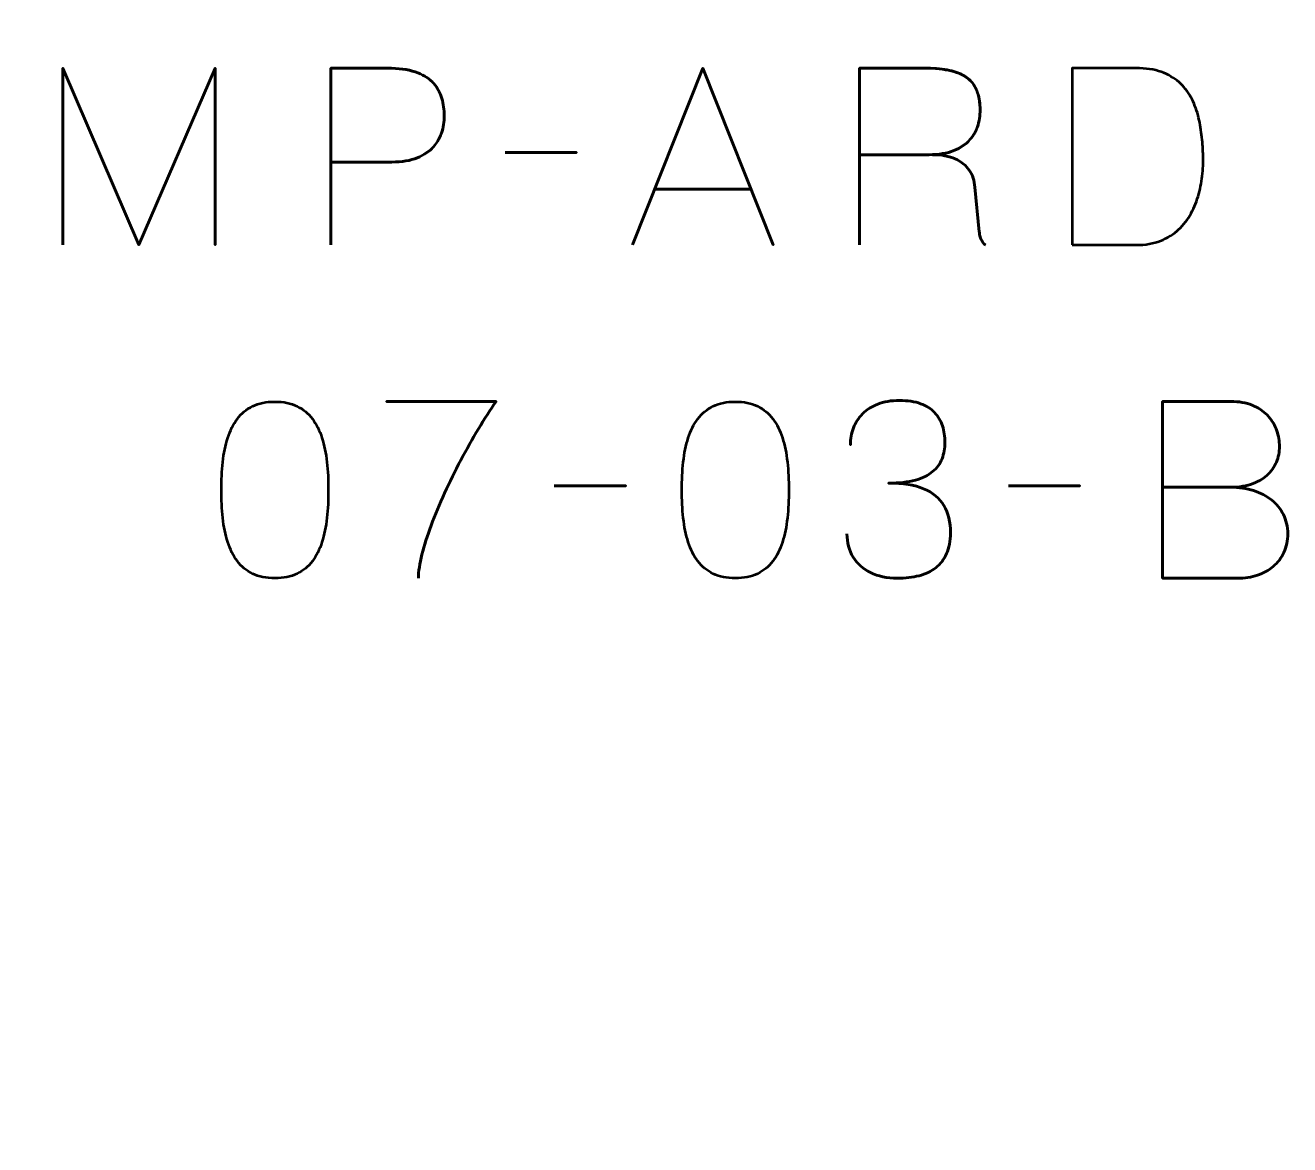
# Model space of a CAD drawing. Header units: centimetres. Extents: x -21 to 0, y -29.7 to 0.
# Drawn here: x -6.737 to -4.555, y -27.768 to -25.835 of the extents above; entities that cross this region are included whole.
import ezdxf

# ---------------------------------------------------------------- set-up
doc = ezdxf.new("R2010")
doc.units = ezdxf.units.CM
doc.header["$MEASUREMENT"] = 0
doc.layers.add('Layer 1', color=7, linetype='Continuous')

msp = doc.modelspace()

# ---------------------------------------------------------------- linework, layer by layer
at = {"layer": 'Layer 1', "color": 22, "lineweight": 53}
msp.add_open_spline([(-21.00003, -29.19995), (-21.00003, -29.19995), (-21.00003, -0.49992), (-21.00003, -0.49992), (-21.00003, -0.49992), (-21.00003, -0.22295), (-20.77694, 0.00004), (-20.49994, 0.00004), (-20.49994, 0.00004), (-20.49994, 0.00004), (-0.50008, 0.00004), (-0.50008, 0.00004), (-0.50008, 0.00004), (-0.22294, 0.00004), (0.00002, -0.22295), (0.00002, -0.49992), (0.00002, -0.49992), (0.00002, -0.49992), (0.00002, -29.19995), (0.00002, -29.19995), (0.00002, -29.19995), (0.00002, -29.47695), (-0.22294, -29.70004), (-0.50008, -29.70004), (-0.50008, -29.70004), (-0.50008, -29.70004), (-20.49994, -29.70004), (-20.49994, -29.70004), (-20.49994, -29.70004), (-20.77694, -29.70004), (-21.00003, -29.47695), (-21.00003, -29.19995)], degree=3, knots=[0, 0, 0, 0, 0.125, 0.125, 0.125, 0.125, 0.25, 0.25, 0.25, 0.25, 0.375, 0.375, 0.375, 0.375, 0.5, 0.5, 0.5, 0.5, 0.625, 0.625, 0.625, 0.625, 0.75, 0.75, 0.75, 0.75, 0.875, 0.875, 0.875, 0.875, 1, 1, 1, 1], dxfattribs=at)
at = {"layer": 'Layer 1', "color": 114, "lineweight": 53}
msp.add_open_spline([(-8.15002, -27.99995), (-8.15002, -27.99995), (-8.15002, -26.55), (-8.15002, -26.55), (-8.15002, -26.55), (-8.15002, -26.55), (-7.9125, -26.55), (-7.9125, -26.55), (-7.9125, -26.55), (-7.58118, -26.55), (-7.3125, -26.28131), (-7.3125, -25.95), (-7.3125, -25.95), (-7.3125, -25.61869), (-7.58118, -25.35), (-7.9125, -25.35), (-7.9125, -25.35), (-7.9125, -25.35), (-8.15002, -25.35), (-8.15002, -25.35), (-8.15002, -25.35), (-8.15002, -25.35), (-8.15002, -19.05), (-8.15002, -19.05), (-8.15002, -19.05), (-8.15002, -19.05), (-7.9125, -19.05), (-7.9125, -19.05), (-7.9125, -19.05), (-7.58118, -19.05), (-7.3125, -18.78132), (-7.3125, -18.45), (-7.3125, -18.45), (-7.3125, -18.11868), (-7.58118, -17.85), (-7.9125, -17.85), (-7.9125, -17.85), (-7.9125, -17.85), (-8.15002, -17.85), (-8.15002, -17.85), (-8.15002, -17.85), (-8.15002, -17.85), (-8.15002, -15.70005), (-8.15002, -15.70005), (-8.15002, -15.70005), (-8.15002, -15.42305), (-7.92693, -15.19995), (-7.64993, -15.19995), (-7.64993, -15.19995), (-7.64993, -15.19995), (-3.35007, -15.19995), (-3.35007, -15.19995), (-3.35007, -15.19995), (-3.07293, -15.19995), (-2.84997, -15.42305), (-2.84997, -15.70005), (-2.84997, -15.70005), (-2.84997, -15.70005), (-2.84997, -15.84998), (-2.84997, -15.84998), (-2.84997, -15.84998), (-2.84997, -15.84998), (-2.84997, -17.1615), (-2.84997, -17.1615), (-2.84997, -17.1615), (-2.84997, -17.1615), (-3.083, -17.1615), (-3.083, -17.1615), (-3.083, -17.1615), (-3.41432, -17.1615), (-3.683, -17.43018), (-3.683, -17.7615), (-3.683, -17.7615), (-3.683, -18.09282), (-3.41432, -18.3615), (-3.083, -18.3615), (-3.083, -18.3615), (-3.083, -18.3615), (-2.84997, -18.3615), (-2.84997, -18.3615), (-2.84997, -18.3615), (-2.84997, -18.3615), (-2.84997, -20.25), (-2.84997, -20.25), (-2.84997, -20.25), (-2.84997, -20.25), (-3.5875, -20.25), (-3.5875, -20.25), (-3.5875, -20.25), (-3.91882, -20.25), (-4.1875, -20.51868), (-4.1875, -20.85), (-4.1875, -20.85), (-4.1875, -21.18132), (-3.91882, -21.45), (-3.5875, -21.45), (-3.5875, -21.45), (-3.5875, -21.45), (-2.84997, -21.45), (-2.84997, -21.45), (-2.84997, -21.45), (-2.84997, -21.45), (-2.84997, -25.4615), (-2.84997, -25.4615), (-2.84997, -25.4615), (-2.84997, -25.4615), (-3.033, -25.4615), (-3.033, -25.4615), (-3.033, -25.4615), (-3.36432, -25.4615), (-3.633, -25.73019), (-3.633, -26.0615), (-3.633, -26.0615), (-3.633, -26.39281), (-3.36432, -26.6615), (-3.033, -26.6615), (-3.033, -26.6615), (-3.033, -26.6615), (-2.84997, -26.6615), (-2.84997, -26.6615), (-2.84997, -26.6615), (-2.84997, -26.6615), (-2.84997, -27.99995), (-2.84997, -27.99995), (-2.84997, -27.99995), (-2.84997, -28.27695), (-3.07293, -28.50005), (-3.35007, -28.50005), (-3.35007, -28.50005), (-3.35007, -28.50005), (-7.64993, -28.50005), (-7.64993, -28.50005), (-7.64993, -28.50005), (-7.92693, -28.50005), (-8.15002, -28.27695), (-8.15002, -27.99995)], degree=3, knots=[0, 0, 0, 0, 0.0294118, 0.0294118, 0.0294118, 0.0294118, 0.0588235, 0.0588235, 0.0588235, 0.0588235, 0.0882353, 0.0882353, 0.0882353, 0.0882353, 0.1176471, 0.1176471, 0.1176471, 0.1176471, 0.1470588, 0.1470588, 0.1470588, 0.1470588, 0.1764706, 0.1764706, 0.1764706, 0.1764706, 0.2058824, 0.2058824, 0.2058824, 0.2058824, 0.2352941, 0.2352941, 0.2352941, 0.2352941, 0.2647059, 0.2647059, 0.2647059, 0.2647059, 0.2941176, 0.2941176, 0.2941176, 0.2941176, 0.3235294, 0.3235294, 0.3235294, 0.3235294, 0.3529412, 0.3529412, 0.3529412, 0.3529412, 0.3823529, 0.3823529, 0.3823529, 0.3823529, 0.4117647, 0.4117647, 0.4117647, 0.4117647, 0.4411765, 0.4411765, 0.4411765, 0.4411765, 0.4705882, 0.4705882, 0.4705882, 0.4705882, 0.5, 0.5, 0.5, 0.5, 0.5294118, 0.5294118, 0.5294118, 0.5294118, 0.5588235, 0.5588235, 0.5588235, 0.5588235, 0.5882353, 0.5882353, 0.5882353, 0.5882353, 0.6176471, 0.6176471, 0.6176471, 0.6176471, 0.6470588, 0.6470588, 0.6470588, 0.6470588, 0.6764706, 0.6764706, 0.6764706, 0.6764706, 0.7058824, 0.7058824, 0.7058824, 0.7058824, 0.7352941, 0.7352941, 0.7352941, 0.7352941, 0.7647059, 0.7647059, 0.7647059, 0.7647059, 0.7941176, 0.7941176, 0.7941176, 0.7941176, 0.8235294, 0.8235294, 0.8235294, 0.8235294, 0.8529412, 0.8529412, 0.8529412, 0.8529412, 0.8823529, 0.8823529, 0.8823529, 0.8823529, 0.9117647, 0.9117647, 0.9117647, 0.9117647, 0.9411765, 0.9411765, 0.9411765, 0.9411765, 0.9705882, 0.9705882, 0.9705882, 0.9705882, 1, 1, 1, 1], dxfattribs=at)
at = {"layer": 'Layer 1', "color": 30, "lineweight": 53}
for points, knots in [([(-6.67221, -26.21453), (-6.67221, -26.21453), (-6.67221, -25.90931), (-6.67221, -25.90931), (-6.67221, -25.90931), (-6.67221, -25.90931), (-6.54098, -26.21453), (-6.54098, -26.21453), (-6.54098, -26.21453), (-6.54098, -26.21453), (-6.40932, -25.90931), (-6.40932, -25.90931), (-6.40932, -25.90931), (-6.40932, -25.90931), (-6.40932, -26.21453), (-6.40932, -26.21453), (-6.40932, -26.21453), (-6.40932, -26.21453), (-6.40932, -25.90931), (-6.40932, -25.90931), (-6.40932, -25.90931), (-6.40932, -25.90931), (-6.54098, -26.21453), (-6.54098, -26.21453), (-6.54098, -26.21453), (-6.54098, -26.21453), (-6.67221, -25.90931), (-6.67221, -25.90931), (-6.67221, -25.90931), (-6.67221, -25.90931), (-6.67221, -26.21453), (-6.67221, -26.21453)], [0, 0, 0, 0, 0.125, 0.125, 0.125, 0.125, 0.25, 0.25, 0.25, 0.25, 0.375, 0.375, 0.375, 0.375, 0.5, 0.5, 0.5, 0.5, 0.625, 0.625, 0.625, 0.625, 0.75, 0.75, 0.75, 0.75, 0.875, 0.875, 0.875, 0.875, 1, 1, 1, 1]), ([(-6.20951, -26.21453), (-6.20951, -26.21453), (-6.20951, -25.90931), (-6.20951, -25.90931), (-6.20951, -25.90931), (-6.20951, -25.90931), (-6.11214, -25.90931), (-6.11214, -25.90931), (-6.11214, -25.90931), (-6.09267, -25.90938), (-6.07666, -25.91157), (-6.06403, -25.9158), (-6.06403, -25.9158), (-6.05147, -25.91996), (-6.04159, -25.92575), (-6.03446, -25.93309), (-6.03446, -25.93309), (-6.02734, -25.94035), (-6.02226, -25.94868), (-6.01915, -25.95806), (-6.01915, -25.95806), (-6.01612, -25.96745), (-6.01436, -25.97725), (-6.01393, -25.98763), (-6.01393, -25.98763), (-6.01344, -25.998), (-6.01464, -26.00816), (-6.01746, -26.01803), (-6.01746, -26.01803), (-6.02035, -26.02791), (-6.02522, -26.03687), (-6.03221, -26.04492), (-6.03221, -26.04492), (-6.03912, -26.05296), (-6.0485, -26.05938), (-6.06029, -26.06411), (-6.06029, -26.06411), (-6.07207, -26.0689), (-6.08667, -26.0713), (-6.1041, -26.07144), (-6.1041, -26.07144), (-6.1041, -26.07144), (-6.20951, -26.07144), (-6.20951, -26.07144), (-6.20951, -26.07144), (-6.20951, -26.07144), (-6.1041, -26.07144), (-6.1041, -26.07144), (-6.1041, -26.07144), (-6.08703, -26.0713), (-6.07256, -26.0689), (-6.06085, -26.06411), (-6.06085, -26.06411), (-6.04907, -26.05938), (-6.03968, -26.05296), (-6.03263, -26.04492), (-6.03263, -26.04492), (-6.02564, -26.03687), (-6.02063, -26.02791), (-6.01767, -26.01803), (-6.01767, -26.01803), (-6.01471, -26.00816), (-6.01344, -25.998), (-6.01393, -25.98763), (-6.01393, -25.98763), (-6.01436, -25.97725), (-6.01612, -25.96745), (-6.01929, -25.95806), (-6.01929, -25.95806), (-6.0224, -25.94868), (-6.02762, -25.94035), (-6.03475, -25.93309), (-6.03475, -25.93309), (-6.04194, -25.92575), (-6.05182, -25.91996), (-6.06438, -25.9158), (-6.06438, -25.9158), (-6.07701, -25.91157), (-6.09288, -25.90938), (-6.11214, -25.90931), (-6.11214, -25.90931), (-6.11214, -25.90931), (-6.20951, -25.90931), (-6.20951, -25.90931), (-6.20951, -25.90931), (-6.20951, -25.90931), (-6.20951, -26.21453), (-6.20951, -26.21453)], [0, 0, 0, 0, 0.0454545, 0.0454545, 0.0454545, 0.0454545, 0.0909091, 0.0909091, 0.0909091, 0.0909091, 0.1363636, 0.1363636, 0.1363636, 0.1363636, 0.1818182, 0.1818182, 0.1818182, 0.1818182, 0.2272727, 0.2272727, 0.2272727, 0.2272727, 0.2727273, 0.2727273, 0.2727273, 0.2727273, 0.3181818, 0.3181818, 0.3181818, 0.3181818, 0.3636364, 0.3636364, 0.3636364, 0.3636364, 0.4090909, 0.4090909, 0.4090909, 0.4090909, 0.4545455, 0.4545455, 0.4545455, 0.4545455, 0.5, 0.5, 0.5, 0.5, 0.5454545, 0.5454545, 0.5454545, 0.5454545, 0.5909091, 0.5909091, 0.5909091, 0.5909091, 0.6363636, 0.6363636, 0.6363636, 0.6363636, 0.6818182, 0.6818182, 0.6818182, 0.6818182, 0.7272727, 0.7272727, 0.7272727, 0.7272727, 0.7727273, 0.7727273, 0.7727273, 0.7727273, 0.8181818, 0.8181818, 0.8181818, 0.8181818, 0.8636364, 0.8636364, 0.8636364, 0.8636364, 0.9090909, 0.9090909, 0.9090909, 0.9090909, 0.9545455, 0.9545455, 0.9545455, 0.9545455, 1, 1, 1, 1]), ([(-5.68882, -26.21453), (-5.68882, -26.21453), (-5.56775, -25.90931), (-5.56775, -25.90931), (-5.56775, -25.90931), (-5.56775, -25.90931), (-5.44625, -26.21453), (-5.44625, -26.21453), (-5.44625, -26.21453), (-5.44625, -26.21453), (-5.56775, -25.90931), (-5.56775, -25.90931), (-5.56775, -25.90931), (-5.56775, -25.90931), (-5.68882, -26.21453), (-5.68882, -26.21453)], [0, 0, 0, 0, 0.25, 0.25, 0.25, 0.25, 0.5, 0.5, 0.5, 0.5, 0.75, 0.75, 0.75, 0.75, 1, 1, 1, 1]), ([(-5.29724, -26.21453), (-5.29724, -26.21453), (-5.29724, -25.90931), (-5.29724, -25.90931), (-5.29724, -25.90931), (-5.29724, -25.90931), (-5.1859, -25.90931), (-5.1859, -25.90931), (-5.1859, -25.90931), (-5.17038, -25.90931), (-5.15712, -25.91037), (-5.14618, -25.91241), (-5.14618, -25.91241), (-5.13518, -25.91446), (-5.12607, -25.91742), (-5.11888, -25.9213), (-5.11888, -25.9213), (-5.11168, -25.92518), (-5.10604, -25.92991), (-5.10187, -25.93548), (-5.10187, -25.93548), (-5.09764, -25.94099), (-5.09468, -25.94727), (-5.09277, -25.95425), (-5.09277, -25.95425), (-5.09087, -25.96124), (-5.08974, -25.96879), (-5.08939, -25.97704), (-5.08939, -25.97704), (-5.08889, -25.98741), (-5.09002, -25.99743), (-5.0927, -26.0071), (-5.0927, -26.0071), (-5.09545, -26.01683), (-5.10018, -26.02551), (-5.10688, -26.03327), (-5.10688, -26.03327), (-5.11366, -26.04104), (-5.12276, -26.04717), (-5.13433, -26.05176), (-5.13433, -26.05176), (-5.1459, -26.05628), (-5.16022, -26.05867), (-5.17744, -26.05874), (-5.17744, -26.05874), (-5.17744, -26.05874), (-5.29724, -26.05874), (-5.29724, -26.05874), (-5.29724, -26.05874), (-5.29724, -26.05874), (-5.17744, -26.05874), (-5.17744, -26.05874), (-5.17744, -26.05874), (-5.16058, -26.05867), (-5.14639, -26.05628), (-5.13489, -26.05176), (-5.13489, -26.05176), (-5.12339, -26.04717), (-5.11422, -26.04104), (-5.10738, -26.03327), (-5.10738, -26.03327), (-5.10053, -26.02551), (-5.09574, -26.01683), (-5.09291, -26.0071), (-5.09291, -26.0071), (-5.09009, -25.99743), (-5.08889, -25.98741), (-5.08939, -25.97704), (-5.08939, -25.97704), (-5.08981, -25.96674), (-5.09157, -25.95743), (-5.09468, -25.9491), (-5.09468, -25.9491), (-5.09771, -25.94085), (-5.10279, -25.93372), (-5.10985, -25.92779), (-5.10985, -25.92779), (-5.1169, -25.92187), (-5.12664, -25.91728), (-5.13899, -25.91411), (-5.13899, -25.91411), (-5.15133, -25.91093), (-5.167, -25.90931), (-5.1859, -25.90931), (-5.1859, -25.90931), (-5.1859, -25.90931), (-5.29724, -25.90931), (-5.29724, -25.90931), (-5.29724, -25.90931), (-5.29724, -25.90931), (-5.29724, -26.21453), (-5.29724, -26.21453)], [0, 0, 0, 0, 0.0434783, 0.0434783, 0.0434783, 0.0434783, 0.0869565, 0.0869565, 0.0869565, 0.0869565, 0.1304348, 0.1304348, 0.1304348, 0.1304348, 0.173913, 0.173913, 0.173913, 0.173913, 0.2173913, 0.2173913, 0.2173913, 0.2173913, 0.2608696, 0.2608696, 0.2608696, 0.2608696, 0.3043478, 0.3043478, 0.3043478, 0.3043478, 0.3478261, 0.3478261, 0.3478261, 0.3478261, 0.3913043, 0.3913043, 0.3913043, 0.3913043, 0.4347826, 0.4347826, 0.4347826, 0.4347826, 0.4782609, 0.4782609, 0.4782609, 0.4782609, 0.5217391, 0.5217391, 0.5217391, 0.5217391, 0.5652174, 0.5652174, 0.5652174, 0.5652174, 0.6086957, 0.6086957, 0.6086957, 0.6086957, 0.6521739, 0.6521739, 0.6521739, 0.6521739, 0.6956522, 0.6956522, 0.6956522, 0.6956522, 0.7391304, 0.7391304, 0.7391304, 0.7391304, 0.7826087, 0.7826087, 0.7826087, 0.7826087, 0.826087, 0.826087, 0.826087, 0.826087, 0.8695652, 0.8695652, 0.8695652, 0.8695652, 0.9130435, 0.9130435, 0.9130435, 0.9130435, 0.9565217, 0.9565217, 0.9565217, 0.9565217, 1, 1, 1, 1]), ([(-4.93021, -26.21453), (-4.93021, -26.21453), (-4.93021, -25.90931), (-4.93021, -25.90931), (-4.93021, -25.90931), (-4.93021, -25.90931), (-4.82014, -25.90931), (-4.82014, -25.90931), (-4.82014, -25.90931), (-4.80342, -25.90938), (-4.78896, -25.91157), (-4.77675, -25.91587), (-4.77675, -25.91587), (-4.76462, -25.92017), (-4.75432, -25.9261), (-4.74599, -25.93358), (-4.74599, -25.93358), (-4.7376, -25.94113), (-4.73082, -25.94981), (-4.72553, -25.95954), (-4.72553, -25.95954), (-4.72024, -25.96935), (-4.71615, -25.97979), (-4.71325, -25.99087), (-4.71325, -25.99087), (-4.71036, -26.00188), (-4.70832, -26.0131), (-4.70705, -26.02445), (-4.70705, -26.02445), (-4.70578, -26.03581), (-4.70493, -26.04682), (-4.70458, -26.05747), (-4.70458, -26.05747), (-4.70408, -26.06813), (-4.70443, -26.07935), (-4.70556, -26.09113), (-4.70556, -26.09113), (-4.70669, -26.10291), (-4.70881, -26.11469), (-4.71198, -26.12641), (-4.71198, -26.12641), (-4.71509, -26.13812), (-4.71953, -26.14927), (-4.72525, -26.15978), (-4.72525, -26.15978), (-4.73089, -26.17036), (-4.73809, -26.17975), (-4.7467, -26.18793), (-4.7467, -26.18793), (-4.75538, -26.19612), (-4.76575, -26.20261), (-4.77788, -26.20733), (-4.77788, -26.20733), (-4.79002, -26.21206), (-4.80413, -26.21446), (-4.82014, -26.21453), (-4.82014, -26.21453), (-4.82014, -26.21453), (-4.93021, -26.21453), (-4.93021, -26.21453)], [0, 0, 0, 0, 0.0666667, 0.0666667, 0.0666667, 0.0666667, 0.1333333, 0.1333333, 0.1333333, 0.1333333, 0.2, 0.2, 0.2, 0.2, 0.2666667, 0.2666667, 0.2666667, 0.2666667, 0.3333333, 0.3333333, 0.3333333, 0.3333333, 0.4, 0.4, 0.4, 0.4, 0.4666667, 0.4666667, 0.4666667, 0.4666667, 0.5333333, 0.5333333, 0.5333333, 0.5333333, 0.6, 0.6, 0.6, 0.6, 0.6666667, 0.6666667, 0.6666667, 0.6666667, 0.7333333, 0.7333333, 0.7333333, 0.7333333, 0.8, 0.8, 0.8, 0.8, 0.8666667, 0.8666667, 0.8666667, 0.8666667, 0.9333333, 0.9333333, 0.9333333, 0.9333333, 1, 1, 1, 1]), ([(-4.93021, -26.21453), (-4.93021, -26.21453), (-4.93021, -25.90931), (-4.93021, -25.90931), (-4.93021, -25.90931), (-4.93021, -25.90931), (-4.82014, -25.90931), (-4.82014, -25.90931), (-4.82014, -25.90931), (-4.80342, -25.90938), (-4.78896, -25.91157), (-4.77675, -25.91587), (-4.77675, -25.91587), (-4.76462, -25.92017), (-4.75432, -25.9261), (-4.74599, -25.93358), (-4.74599, -25.93358), (-4.7376, -25.94113), (-4.73082, -25.94981), (-4.72553, -25.95954), (-4.72553, -25.95954), (-4.72024, -25.96935), (-4.71615, -25.97979), (-4.71325, -25.99087), (-4.71325, -25.99087), (-4.71036, -26.00188), (-4.70832, -26.0131), (-4.70705, -26.02445), (-4.70705, -26.02445), (-4.70578, -26.03581), (-4.70493, -26.04682), (-4.70458, -26.05747), (-4.70458, -26.05747), (-4.70408, -26.06813), (-4.70443, -26.07935), (-4.70556, -26.09113), (-4.70556, -26.09113), (-4.70669, -26.10291), (-4.70881, -26.11469), (-4.71198, -26.12641), (-4.71198, -26.12641), (-4.71509, -26.13812), (-4.71953, -26.14927), (-4.72525, -26.15978), (-4.72525, -26.15978), (-4.73089, -26.17036), (-4.73809, -26.17975), (-4.7467, -26.18793), (-4.7467, -26.18793), (-4.75538, -26.19612), (-4.76575, -26.20261), (-4.77788, -26.20733), (-4.77788, -26.20733), (-4.79002, -26.21206), (-4.80413, -26.21446), (-4.82014, -26.21453), (-4.82014, -26.21453), (-4.82014, -26.21453), (-4.93021, -26.21453), (-4.93021, -26.21453)], [0, 0, 0, 0, 0.0666667, 0.0666667, 0.0666667, 0.0666667, 0.1333333, 0.1333333, 0.1333333, 0.1333333, 0.2, 0.2, 0.2, 0.2, 0.2666667, 0.2666667, 0.2666667, 0.2666667, 0.3333333, 0.3333333, 0.3333333, 0.3333333, 0.4, 0.4, 0.4, 0.4, 0.4666667, 0.4666667, 0.4666667, 0.4666667, 0.5333333, 0.5333333, 0.5333333, 0.5333333, 0.6, 0.6, 0.6, 0.6, 0.6666667, 0.6666667, 0.6666667, 0.6666667, 0.7333333, 0.7333333, 0.7333333, 0.7333333, 0.8, 0.8, 0.8, 0.8, 0.8666667, 0.8666667, 0.8666667, 0.8666667, 0.9333333, 0.9333333, 0.9333333, 0.9333333, 1, 1, 1, 1]), ([(-5.90895, -26.05493), (-5.90895, -26.05493), (-5.78576, -26.05493), (-5.78576, -26.05493), (-5.78576, -26.05493), (-5.78576, -26.05493), (-5.90895, -26.05493), (-5.90895, -26.05493)], [0, 0, 0, 0, 0.5, 0.5, 0.5, 0.5, 1, 1, 1, 1]), ([(-5.08007, -26.21453), (-5.08289, -26.21248), (-5.08501, -26.21001), (-5.08656, -26.20712), (-5.08656, -26.20712), (-5.08812, -26.20423), (-5.08917, -26.20134), (-5.08981, -26.19851), (-5.08981, -26.19851), (-5.09037, -26.19576), (-5.09066, -26.19343), (-5.09066, -26.19167), (-5.09066, -26.19167), (-5.09066, -26.19167), (-5.09828, -26.11462), (-5.09828, -26.11462), (-5.09828, -26.11462), (-5.09912, -26.10355), (-5.10237, -26.09381), (-5.10794, -26.08548), (-5.10794, -26.08548), (-5.11359, -26.07709), (-5.12163, -26.0706), (-5.13221, -26.06587), (-5.13221, -26.06587), (-5.14273, -26.06121), (-5.15585, -26.05882), (-5.17151, -26.05874), (-5.17151, -26.05874), (-5.15585, -26.05882), (-5.14273, -26.06121), (-5.13221, -26.06587), (-5.13221, -26.06587), (-5.12163, -26.0706), (-5.11359, -26.07709), (-5.10794, -26.08548), (-5.10794, -26.08548), (-5.10237, -26.09381), (-5.09912, -26.10355), (-5.09828, -26.11462), (-5.09828, -26.11462), (-5.09828, -26.11462), (-5.09066, -26.19167), (-5.09066, -26.19167), (-5.09066, -26.19167), (-5.09066, -26.19343), (-5.09037, -26.19576), (-5.08981, -26.19851), (-5.08981, -26.19851), (-5.08917, -26.20134), (-5.08812, -26.20423), (-5.08656, -26.20712), (-5.08656, -26.20712), (-5.08501, -26.21001), (-5.08289, -26.21248), (-5.08007, -26.21453)], [0, 0, 0, 0, 0.0714286, 0.0714286, 0.0714286, 0.0714286, 0.1428571, 0.1428571, 0.1428571, 0.1428571, 0.2142857, 0.2142857, 0.2142857, 0.2142857, 0.2857143, 0.2857143, 0.2857143, 0.2857143, 0.3571429, 0.3571429, 0.3571429, 0.3571429, 0.4285714, 0.4285714, 0.4285714, 0.4285714, 0.5, 0.5, 0.5, 0.5, 0.5714286, 0.5714286, 0.5714286, 0.5714286, 0.6428571, 0.6428571, 0.6428571, 0.6428571, 0.7142857, 0.7142857, 0.7142857, 0.7142857, 0.7857143, 0.7857143, 0.7857143, 0.7857143, 0.8571429, 0.8571429, 0.8571429, 0.8571429, 0.9285714, 0.9285714, 0.9285714, 0.9285714, 1, 1, 1, 1]), ([(-5.65072, -26.11843), (-5.65072, -26.11843), (-5.48478, -26.11843), (-5.48478, -26.11843), (-5.48478, -26.11843), (-5.48478, -26.11843), (-5.65072, -26.11843), (-5.65072, -26.11843)], [0, 0, 0, 0, 0.5, 0.5, 0.5, 0.5, 1, 1, 1, 1]), ([(-6.30624, -26.78984), (-6.29143, -26.78977), (-6.27866, -26.78716), (-6.268, -26.78208), (-6.268, -26.78208), (-6.25742, -26.777), (-6.2486, -26.76973), (-6.24155, -26.76049), (-6.24155, -26.76049), (-6.23456, -26.75118), (-6.22906, -26.74017), (-6.22497, -26.72747), (-6.22497, -26.72747), (-6.22094, -26.71477), (-6.21805, -26.70087), (-6.21643, -26.68563), (-6.21643, -26.68563), (-6.21473, -26.67039), (-6.21389, -26.65437), (-6.21396, -26.63744), (-6.21396, -26.63744), (-6.21389, -26.62058), (-6.21473, -26.60456), (-6.21643, -26.58939), (-6.21643, -26.58939), (-6.21805, -26.57422), (-6.22094, -26.56025), (-6.22497, -26.54755), (-6.22497, -26.54755), (-6.22906, -26.53492), (-6.23456, -26.52392), (-6.24155, -26.51453), (-6.24155, -26.51453), (-6.2486, -26.50522), (-6.25742, -26.49795), (-6.268, -26.49287), (-6.268, -26.49287), (-6.27866, -26.48772), (-6.29143, -26.48511), (-6.30624, -26.48504), (-6.30624, -26.48504), (-6.32106, -26.48511), (-6.33383, -26.48772), (-6.34449, -26.49287), (-6.34449, -26.49287), (-6.35507, -26.49795), (-6.36389, -26.50522), (-6.37094, -26.51453), (-6.37094, -26.51453), (-6.37793, -26.52392), (-6.38343, -26.53492), (-6.38752, -26.54755), (-6.38752, -26.54755), (-6.39155, -26.56025), (-6.39444, -26.57422), (-6.39606, -26.58939), (-6.39606, -26.58939), (-6.39775, -26.60456), (-6.3986, -26.62058), (-6.39853, -26.63744), (-6.39853, -26.63744), (-6.3986, -26.65437), (-6.39775, -26.67039), (-6.39606, -26.68563), (-6.39606, -26.68563), (-6.39444, -26.70087), (-6.39155, -26.71477), (-6.38752, -26.72747), (-6.38752, -26.72747), (-6.38343, -26.74017), (-6.37793, -26.75118), (-6.37094, -26.76049), (-6.37094, -26.76049), (-6.36389, -26.76973), (-6.35507, -26.777), (-6.34449, -26.78208), (-6.34449, -26.78208), (-6.33383, -26.78716), (-6.32106, -26.78977), (-6.30624, -26.78984)], [0, 0, 0, 0, 0.05, 0.05, 0.05, 0.05, 0.1, 0.1, 0.1, 0.1, 0.15, 0.15, 0.15, 0.15, 0.2, 0.2, 0.2, 0.2, 0.25, 0.25, 0.25, 0.25, 0.3, 0.3, 0.3, 0.3, 0.35, 0.35, 0.35, 0.35, 0.4, 0.4, 0.4, 0.4, 0.45, 0.45, 0.45, 0.45, 0.5, 0.5, 0.5, 0.5, 0.55, 0.55, 0.55, 0.55, 0.6, 0.6, 0.6, 0.6, 0.65, 0.65, 0.65, 0.65, 0.7, 0.7, 0.7, 0.7, 0.75, 0.75, 0.75, 0.75, 0.8, 0.8, 0.8, 0.8, 0.85, 0.85, 0.85, 0.85, 0.9, 0.9, 0.9, 0.9, 0.95, 0.95, 0.95, 0.95, 1, 1, 1, 1]), ([(-6.30624, -26.78984), (-6.29143, -26.78977), (-6.27866, -26.78716), (-6.268, -26.78208), (-6.268, -26.78208), (-6.25742, -26.777), (-6.2486, -26.76973), (-6.24155, -26.76049), (-6.24155, -26.76049), (-6.23456, -26.75118), (-6.22906, -26.74017), (-6.22497, -26.72747), (-6.22497, -26.72747), (-6.22094, -26.71477), (-6.21805, -26.70087), (-6.21643, -26.68563), (-6.21643, -26.68563), (-6.21473, -26.67039), (-6.21389, -26.65437), (-6.21396, -26.63744), (-6.21396, -26.63744), (-6.21389, -26.62058), (-6.21473, -26.60456), (-6.21643, -26.58939), (-6.21643, -26.58939), (-6.21805, -26.57422), (-6.22094, -26.56025), (-6.22497, -26.54755), (-6.22497, -26.54755), (-6.22906, -26.53492), (-6.23456, -26.52392), (-6.24155, -26.51453), (-6.24155, -26.51453), (-6.2486, -26.50522), (-6.25742, -26.49795), (-6.268, -26.49287), (-6.268, -26.49287), (-6.27866, -26.48772), (-6.29143, -26.48511), (-6.30624, -26.48504), (-6.30624, -26.48504), (-6.32106, -26.48511), (-6.33383, -26.48772), (-6.34449, -26.49287), (-6.34449, -26.49287), (-6.35507, -26.49795), (-6.36389, -26.50522), (-6.37094, -26.51453), (-6.37094, -26.51453), (-6.37793, -26.52392), (-6.38343, -26.53492), (-6.38752, -26.54755), (-6.38752, -26.54755), (-6.39155, -26.56025), (-6.39444, -26.57422), (-6.39606, -26.58939), (-6.39606, -26.58939), (-6.39775, -26.60456), (-6.3986, -26.62058), (-6.39853, -26.63744), (-6.39853, -26.63744), (-6.3986, -26.65437), (-6.39775, -26.67039), (-6.39606, -26.68563), (-6.39606, -26.68563), (-6.39444, -26.70087), (-6.39155, -26.71477), (-6.38752, -26.72747), (-6.38752, -26.72747), (-6.38343, -26.74017), (-6.37793, -26.75118), (-6.37094, -26.76049), (-6.37094, -26.76049), (-6.36389, -26.76973), (-6.35507, -26.777), (-6.34449, -26.78208), (-6.34449, -26.78208), (-6.33383, -26.78716), (-6.32106, -26.78977), (-6.30624, -26.78984)], [0, 0, 0, 0, 0.05, 0.05, 0.05, 0.05, 0.1, 0.1, 0.1, 0.1, 0.15, 0.15, 0.15, 0.15, 0.2, 0.2, 0.2, 0.2, 0.25, 0.25, 0.25, 0.25, 0.3, 0.3, 0.3, 0.3, 0.35, 0.35, 0.35, 0.35, 0.4, 0.4, 0.4, 0.4, 0.45, 0.45, 0.45, 0.45, 0.5, 0.5, 0.5, 0.5, 0.55, 0.55, 0.55, 0.55, 0.6, 0.6, 0.6, 0.6, 0.65, 0.65, 0.65, 0.65, 0.7, 0.7, 0.7, 0.7, 0.75, 0.75, 0.75, 0.75, 0.8, 0.8, 0.8, 0.8, 0.85, 0.85, 0.85, 0.85, 0.9, 0.9, 0.9, 0.9, 0.95, 0.95, 0.95, 0.95, 1, 1, 1, 1]), ([(-6.0586, -26.78984), (-6.05839, -26.77806), (-6.05634, -26.76444), (-6.05246, -26.74892), (-6.05246, -26.74892), (-6.04858, -26.73333), (-6.04329, -26.71653), (-6.03658, -26.69854), (-6.03658, -26.69854), (-6.02988, -26.68055), (-6.02212, -26.66206), (-6.01337, -26.64294), (-6.01337, -26.64294), (-6.00469, -26.62382), (-5.99531, -26.60492), (-5.98536, -26.58608), (-5.98536, -26.58608), (-5.97541, -26.56724), (-5.96525, -26.54918), (-5.95488, -26.53189), (-5.95488, -26.53189), (-5.94451, -26.51468), (-5.93435, -26.49894), (-5.9244, -26.48462), (-5.9244, -26.48462), (-5.9244, -26.48462), (-6.11363, -26.48462), (-6.11363, -26.48462), (-6.11363, -26.48462), (-6.11363, -26.48462), (-5.9244, -26.48462), (-5.9244, -26.48462), (-5.9244, -26.48462), (-5.93435, -26.49894), (-5.94451, -26.51468), (-5.95488, -26.53189), (-5.95488, -26.53189), (-5.96525, -26.54918), (-5.97541, -26.56724), (-5.98536, -26.58608), (-5.98536, -26.58608), (-5.99531, -26.60492), (-6.00469, -26.62382), (-6.01337, -26.64294), (-6.01337, -26.64294), (-6.02212, -26.66206), (-6.02988, -26.68055), (-6.03658, -26.69854), (-6.03658, -26.69854), (-6.04329, -26.71653), (-6.04858, -26.73333), (-6.05246, -26.74892), (-6.05246, -26.74892), (-6.05634, -26.76444), (-6.05839, -26.77806), (-6.0586, -26.78984)], [0, 0, 0, 0, 0.0714286, 0.0714286, 0.0714286, 0.0714286, 0.1428571, 0.1428571, 0.1428571, 0.1428571, 0.2142857, 0.2142857, 0.2142857, 0.2142857, 0.2857143, 0.2857143, 0.2857143, 0.2857143, 0.3571429, 0.3571429, 0.3571429, 0.3571429, 0.4285714, 0.4285714, 0.4285714, 0.4285714, 0.5, 0.5, 0.5, 0.5, 0.5714286, 0.5714286, 0.5714286, 0.5714286, 0.6428571, 0.6428571, 0.6428571, 0.6428571, 0.7142857, 0.7142857, 0.7142857, 0.7142857, 0.7857143, 0.7857143, 0.7857143, 0.7857143, 0.8571429, 0.8571429, 0.8571429, 0.8571429, 0.9285714, 0.9285714, 0.9285714, 0.9285714, 1, 1, 1, 1]), ([(-5.51165, -26.78984), (-5.49684, -26.78977), (-5.48407, -26.78716), (-5.47341, -26.78208), (-5.47341, -26.78208), (-5.46283, -26.777), (-5.45401, -26.76973), (-5.44696, -26.76049), (-5.44696, -26.76049), (-5.43997, -26.75118), (-5.43447, -26.74017), (-5.43038, -26.72747), (-5.43038, -26.72747), (-5.42635, -26.71477), (-5.42346, -26.70087), (-5.42184, -26.68563), (-5.42184, -26.68563), (-5.42014, -26.67039), (-5.4193, -26.65437), (-5.41937, -26.63744), (-5.41937, -26.63744), (-5.4193, -26.62058), (-5.42014, -26.60456), (-5.42184, -26.58939), (-5.42184, -26.58939), (-5.42346, -26.57422), (-5.42635, -26.56025), (-5.43038, -26.54755), (-5.43038, -26.54755), (-5.43447, -26.53492), (-5.43997, -26.52392), (-5.44696, -26.51453), (-5.44696, -26.51453), (-5.45401, -26.50522), (-5.46283, -26.49795), (-5.47341, -26.49287), (-5.47341, -26.49287), (-5.48407, -26.48772), (-5.49684, -26.48511), (-5.51165, -26.48504), (-5.51165, -26.48504), (-5.52647, -26.48511), (-5.53924, -26.48772), (-5.5499, -26.49287), (-5.5499, -26.49287), (-5.56048, -26.49795), (-5.5693, -26.50522), (-5.57635, -26.51453), (-5.57635, -26.51453), (-5.58334, -26.52392), (-5.58884, -26.53492), (-5.59293, -26.54755), (-5.59293, -26.54755), (-5.59696, -26.56025), (-5.59985, -26.57422), (-5.60147, -26.58939), (-5.60147, -26.58939), (-5.60316, -26.60456), (-5.60401, -26.62058), (-5.60394, -26.63744), (-5.60394, -26.63744), (-5.60401, -26.65437), (-5.60316, -26.67039), (-5.60147, -26.68563), (-5.60147, -26.68563), (-5.59985, -26.70087), (-5.59696, -26.71477), (-5.59293, -26.72747), (-5.59293, -26.72747), (-5.58884, -26.74017), (-5.58334, -26.75118), (-5.57635, -26.76049), (-5.57635, -26.76049), (-5.5693, -26.76973), (-5.56048, -26.777), (-5.5499, -26.78208), (-5.5499, -26.78208), (-5.53924, -26.78716), (-5.52647, -26.78977), (-5.51165, -26.78984)], [0, 0, 0, 0, 0.05, 0.05, 0.05, 0.05, 0.1, 0.1, 0.1, 0.1, 0.15, 0.15, 0.15, 0.15, 0.2, 0.2, 0.2, 0.2, 0.25, 0.25, 0.25, 0.25, 0.3, 0.3, 0.3, 0.3, 0.35, 0.35, 0.35, 0.35, 0.4, 0.4, 0.4, 0.4, 0.45, 0.45, 0.45, 0.45, 0.5, 0.5, 0.5, 0.5, 0.55, 0.55, 0.55, 0.55, 0.6, 0.6, 0.6, 0.6, 0.65, 0.65, 0.65, 0.65, 0.7, 0.7, 0.7, 0.7, 0.75, 0.75, 0.75, 0.75, 0.8, 0.8, 0.8, 0.8, 0.85, 0.85, 0.85, 0.85, 0.9, 0.9, 0.9, 0.9, 0.95, 0.95, 0.95, 0.95, 1, 1, 1, 1]), ([(-5.51165, -26.78984), (-5.49684, -26.78977), (-5.48407, -26.78716), (-5.47341, -26.78208), (-5.47341, -26.78208), (-5.46283, -26.777), (-5.45401, -26.76973), (-5.44696, -26.76049), (-5.44696, -26.76049), (-5.43997, -26.75118), (-5.43447, -26.74017), (-5.43038, -26.72747), (-5.43038, -26.72747), (-5.42635, -26.71477), (-5.42346, -26.70087), (-5.42184, -26.68563), (-5.42184, -26.68563), (-5.42014, -26.67039), (-5.4193, -26.65437), (-5.41937, -26.63744), (-5.41937, -26.63744), (-5.4193, -26.62058), (-5.42014, -26.60456), (-5.42184, -26.58939), (-5.42184, -26.58939), (-5.42346, -26.57422), (-5.42635, -26.56025), (-5.43038, -26.54755), (-5.43038, -26.54755), (-5.43447, -26.53492), (-5.43997, -26.52392), (-5.44696, -26.51453), (-5.44696, -26.51453), (-5.45401, -26.50522), (-5.46283, -26.49795), (-5.47341, -26.49287), (-5.47341, -26.49287), (-5.48407, -26.48772), (-5.49684, -26.48511), (-5.51165, -26.48504), (-5.51165, -26.48504), (-5.52647, -26.48511), (-5.53924, -26.48772), (-5.5499, -26.49287), (-5.5499, -26.49287), (-5.56048, -26.49795), (-5.5693, -26.50522), (-5.57635, -26.51453), (-5.57635, -26.51453), (-5.58334, -26.52392), (-5.58884, -26.53492), (-5.59293, -26.54755), (-5.59293, -26.54755), (-5.59696, -26.56025), (-5.59985, -26.57422), (-5.60147, -26.58939), (-5.60147, -26.58939), (-5.60316, -26.60456), (-5.60401, -26.62058), (-5.60394, -26.63744), (-5.60394, -26.63744), (-5.60401, -26.65437), (-5.60316, -26.67039), (-5.60147, -26.68563), (-5.60147, -26.68563), (-5.59985, -26.70087), (-5.59696, -26.71477), (-5.59293, -26.72747), (-5.59293, -26.72747), (-5.58884, -26.74017), (-5.58334, -26.75118), (-5.57635, -26.76049), (-5.57635, -26.76049), (-5.5693, -26.76973), (-5.56048, -26.777), (-5.5499, -26.78208), (-5.5499, -26.78208), (-5.53924, -26.78716), (-5.52647, -26.78977), (-5.51165, -26.78984)], [0, 0, 0, 0, 0.05, 0.05, 0.05, 0.05, 0.1, 0.1, 0.1, 0.1, 0.15, 0.15, 0.15, 0.15, 0.2, 0.2, 0.2, 0.2, 0.25, 0.25, 0.25, 0.25, 0.3, 0.3, 0.3, 0.3, 0.35, 0.35, 0.35, 0.35, 0.4, 0.4, 0.4, 0.4, 0.45, 0.45, 0.45, 0.45, 0.5, 0.5, 0.5, 0.5, 0.55, 0.55, 0.55, 0.55, 0.6, 0.6, 0.6, 0.6, 0.65, 0.65, 0.65, 0.65, 0.7, 0.7, 0.7, 0.7, 0.75, 0.75, 0.75, 0.75, 0.8, 0.8, 0.8, 0.8, 0.85, 0.85, 0.85, 0.85, 0.9, 0.9, 0.9, 0.9, 0.95, 0.95, 0.95, 0.95, 1, 1, 1, 1]), ([(-5.31904, -26.71322), (-5.31897, -26.72846), (-5.31544, -26.74172), (-5.30846, -26.75322), (-5.30846, -26.75322), (-5.30147, -26.76465), (-5.29152, -26.77361), (-5.27854, -26.78003), (-5.27854, -26.78003), (-5.26556, -26.78645), (-5.24997, -26.7897), (-5.23183, -26.78984), (-5.23183, -26.78984), (-5.21822, -26.78984), (-5.20587, -26.78843), (-5.19465, -26.78547), (-5.19465, -26.78547), (-5.1835, -26.7825), (-5.17391, -26.77792), (-5.16579, -26.77164), (-5.16579, -26.77164), (-5.15768, -26.76536), (-5.15147, -26.75724), (-5.14703, -26.74737), (-5.14703, -26.74737), (-5.14265, -26.73742), (-5.14047, -26.72549), (-5.1404, -26.71152), (-5.1404, -26.71152), (-5.14032, -26.6929), (-5.14413, -26.67716), (-5.15168, -26.66439), (-5.15168, -26.66439), (-5.15923, -26.65162), (-5.17095, -26.64203), (-5.18668, -26.63547), (-5.18668, -26.63547), (-5.20241, -26.6289), (-5.22259, -26.62559), (-5.24707, -26.62559), (-5.24707, -26.62559), (-5.2288, -26.62566), (-5.21349, -26.62397), (-5.201, -26.62051), (-5.201, -26.62051), (-5.18858, -26.61705), (-5.17864, -26.61218), (-5.17116, -26.60583), (-5.17116, -26.60583), (-5.16368, -26.59955), (-5.15825, -26.59207), (-5.155, -26.58347), (-5.155, -26.58347), (-5.15168, -26.57493), (-5.15006, -26.56555), (-5.15013, -26.55532), (-5.15013, -26.55532), (-5.15006, -26.54508), (-5.15147, -26.53563), (-5.15429, -26.52688), (-5.15429, -26.52688), (-5.15705, -26.51813), (-5.16156, -26.51044), (-5.1677, -26.50388), (-5.1677, -26.50388), (-5.17384, -26.49732), (-5.18195, -26.49217), (-5.1919, -26.4885), (-5.1919, -26.4885), (-5.20192, -26.48483), (-5.21413, -26.483), (-5.22845, -26.48293), (-5.22845, -26.48293), (-5.2427, -26.483), (-5.25519, -26.48511), (-5.26577, -26.48921), (-5.26577, -26.48921), (-5.27643, -26.4933), (-5.28517, -26.49887), (-5.29223, -26.506), (-5.29223, -26.506), (-5.29921, -26.51312), (-5.30444, -26.52124), (-5.30789, -26.53041), (-5.30789, -26.53041), (-5.31142, -26.53958), (-5.31311, -26.54932), (-5.31311, -26.55955), (-5.31311, -26.55955), (-5.31311, -26.54932), (-5.31142, -26.53958), (-5.30789, -26.53041), (-5.30789, -26.53041), (-5.30444, -26.52124), (-5.29921, -26.51312), (-5.29223, -26.506), (-5.29223, -26.506), (-5.28517, -26.49887), (-5.27643, -26.4933), (-5.26577, -26.48921), (-5.26577, -26.48921), (-5.25519, -26.48511), (-5.2427, -26.483), (-5.22845, -26.48293), (-5.22845, -26.48293), (-5.21413, -26.483), (-5.20192, -26.48483), (-5.1919, -26.4885), (-5.1919, -26.4885), (-5.18195, -26.49217), (-5.17384, -26.49732), (-5.1677, -26.50388), (-5.1677, -26.50388), (-5.16156, -26.51044), (-5.15705, -26.51813), (-5.15429, -26.52688), (-5.15429, -26.52688), (-5.15147, -26.53563), (-5.15006, -26.54508), (-5.15013, -26.55532), (-5.15013, -26.55532), (-5.15006, -26.56555), (-5.15168, -26.57493), (-5.155, -26.58347), (-5.155, -26.58347), (-5.15825, -26.59207), (-5.16368, -26.59955), (-5.17116, -26.60583), (-5.17116, -26.60583), (-5.17864, -26.61218), (-5.18858, -26.61705), (-5.201, -26.62051), (-5.201, -26.62051), (-5.21349, -26.62397), (-5.2288, -26.62566), (-5.24707, -26.62559), (-5.24707, -26.62559), (-5.22259, -26.62559), (-5.20241, -26.6289), (-5.18668, -26.63547), (-5.18668, -26.63547), (-5.17095, -26.64203), (-5.15923, -26.65162), (-5.15168, -26.66439), (-5.15168, -26.66439), (-5.14413, -26.67716), (-5.14032, -26.6929), (-5.1404, -26.71152), (-5.1404, -26.71152), (-5.14047, -26.72549), (-5.14265, -26.73742), (-5.14703, -26.74737), (-5.14703, -26.74737), (-5.15147, -26.75724), (-5.15768, -26.76536), (-5.16579, -26.77164), (-5.16579, -26.77164), (-5.17391, -26.77792), (-5.1835, -26.7825), (-5.19465, -26.78547), (-5.19465, -26.78547), (-5.20587, -26.78843), (-5.21822, -26.78984), (-5.23183, -26.78984), (-5.23183, -26.78984), (-5.24997, -26.7897), (-5.26556, -26.78645), (-5.27854, -26.78003), (-5.27854, -26.78003), (-5.29152, -26.77361), (-5.30147, -26.76465), (-5.30846, -26.75322), (-5.30846, -26.75322), (-5.31544, -26.74172), (-5.31897, -26.72846), (-5.31904, -26.71322)], [0, 0, 0, 0, 0.0227273, 0.0227273, 0.0227273, 0.0227273, 0.0454545, 0.0454545, 0.0454545, 0.0454545, 0.0681818, 0.0681818, 0.0681818, 0.0681818, 0.0909091, 0.0909091, 0.0909091, 0.0909091, 0.1136364, 0.1136364, 0.1136364, 0.1136364, 0.1363636, 0.1363636, 0.1363636, 0.1363636, 0.1590909, 0.1590909, 0.1590909, 0.1590909, 0.1818182, 0.1818182, 0.1818182, 0.1818182, 0.2045455, 0.2045455, 0.2045455, 0.2045455, 0.2272727, 0.2272727, 0.2272727, 0.2272727, 0.25, 0.25, 0.25, 0.25, 0.2727273, 0.2727273, 0.2727273, 0.2727273, 0.2954545, 0.2954545, 0.2954545, 0.2954545, 0.3181818, 0.3181818, 0.3181818, 0.3181818, 0.3409091, 0.3409091, 0.3409091, 0.3409091, 0.3636364, 0.3636364, 0.3636364, 0.3636364, 0.3863636, 0.3863636, 0.3863636, 0.3863636, 0.4090909, 0.4090909, 0.4090909, 0.4090909, 0.4318182, 0.4318182, 0.4318182, 0.4318182, 0.4545455, 0.4545455, 0.4545455, 0.4545455, 0.4772727, 0.4772727, 0.4772727, 0.4772727, 0.5, 0.5, 0.5, 0.5, 0.5227273, 0.5227273, 0.5227273, 0.5227273, 0.5454545, 0.5454545, 0.5454545, 0.5454545, 0.5681818, 0.5681818, 0.5681818, 0.5681818, 0.5909091, 0.5909091, 0.5909091, 0.5909091, 0.6136364, 0.6136364, 0.6136364, 0.6136364, 0.6363636, 0.6363636, 0.6363636, 0.6363636, 0.6590909, 0.6590909, 0.6590909, 0.6590909, 0.6818182, 0.6818182, 0.6818182, 0.6818182, 0.7045455, 0.7045455, 0.7045455, 0.7045455, 0.7272727, 0.7272727, 0.7272727, 0.7272727, 0.75, 0.75, 0.75, 0.75, 0.7727273, 0.7727273, 0.7727273, 0.7727273, 0.7954545, 0.7954545, 0.7954545, 0.7954545, 0.8181818, 0.8181818, 0.8181818, 0.8181818, 0.8409091, 0.8409091, 0.8409091, 0.8409091, 0.8636364, 0.8636364, 0.8636364, 0.8636364, 0.8863636, 0.8863636, 0.8863636, 0.8863636, 0.9090909, 0.9090909, 0.9090909, 0.9090909, 0.9318182, 0.9318182, 0.9318182, 0.9318182, 0.9545455, 0.9545455, 0.9545455, 0.9545455, 0.9772727, 0.9772727, 0.9772727, 0.9772727, 1, 1, 1, 1]), ([(-4.77464, -26.63278), (-4.77464, -26.63278), (-4.65738, -26.63278), (-4.65738, -26.63278), (-4.65738, -26.63278), (-4.64214, -26.63271), (-4.62916, -26.6306), (-4.61822, -26.62643), (-4.61822, -26.62643), (-4.60735, -26.62234), (-4.59854, -26.61677), (-4.59169, -26.60978), (-4.59169, -26.60978), (-4.58485, -26.6028), (-4.57991, -26.5949), (-4.5768, -26.58615), (-4.5768, -26.58615), (-4.57377, -26.57747), (-4.57236, -26.56844), (-4.57271, -26.55913), (-4.57271, -26.55913), (-4.57314, -26.54981), (-4.57511, -26.54078), (-4.57864, -26.53196), (-4.57864, -26.53196), (-4.5821, -26.52314), (-4.58732, -26.51517), (-4.59416, -26.50804), (-4.59416, -26.50804), (-4.601, -26.50092), (-4.60954, -26.49527), (-4.61991, -26.49111), (-4.61991, -26.49111), (-4.63029, -26.48688), (-4.64249, -26.48469), (-4.65653, -26.48462), (-4.65653, -26.48462), (-4.65653, -26.48462), (-4.77464, -26.48462), (-4.77464, -26.48462), (-4.77464, -26.48462), (-4.77464, -26.48462), (-4.77464, -26.78984), (-4.77464, -26.78984), (-4.77464, -26.78984), (-4.77464, -26.78984), (-4.64468, -26.78984), (-4.64468, -26.78984), (-4.64468, -26.78984), (-4.63254, -26.78984), (-4.62125, -26.78808), (-4.61081, -26.78462), (-4.61081, -26.78462), (-4.60037, -26.78109), (-4.59127, -26.77608), (-4.58337, -26.76938), (-4.58337, -26.76938), (-4.57553, -26.76275), (-4.5694, -26.7547), (-4.56502, -26.74518), (-4.56502, -26.74518), (-4.56065, -26.73565), (-4.55839, -26.72486), (-4.55832, -26.71279), (-4.55832, -26.71279), (-4.5586, -26.70066), (-4.56114, -26.68972), (-4.56601, -26.67992), (-4.56601, -26.67992), (-4.57088, -26.67011), (-4.57765, -26.66171), (-4.5864, -26.65466), (-4.5864, -26.65466), (-4.59515, -26.64767), (-4.60559, -26.64224), (-4.61759, -26.6385), (-4.61759, -26.6385), (-4.62958, -26.63476), (-4.64284, -26.63286), (-4.65738, -26.63278), (-4.65738, -26.63278), (-4.64284, -26.63286), (-4.62958, -26.63476), (-4.61759, -26.6385), (-4.61759, -26.6385), (-4.60559, -26.64224), (-4.59515, -26.64767), (-4.5864, -26.65466), (-4.5864, -26.65466), (-4.57765, -26.66171), (-4.57088, -26.67011), (-4.56601, -26.67992), (-4.56601, -26.67992), (-4.56114, -26.68972), (-4.5586, -26.70066), (-4.55832, -26.71279), (-4.55832, -26.71279), (-4.55839, -26.72486), (-4.56065, -26.73565), (-4.56502, -26.74518), (-4.56502, -26.74518), (-4.5694, -26.7547), (-4.57553, -26.76275), (-4.58337, -26.76938), (-4.58337, -26.76938), (-4.59127, -26.77608), (-4.60037, -26.78109), (-4.61081, -26.78462), (-4.61081, -26.78462), (-4.62125, -26.78808), (-4.63254, -26.78984), (-4.64468, -26.78984), (-4.64468, -26.78984), (-4.64468, -26.78984), (-4.77464, -26.78984), (-4.77464, -26.78984), (-4.77464, -26.78984), (-4.77464, -26.78984), (-4.77464, -26.48462), (-4.77464, -26.48462), (-4.77464, -26.48462), (-4.77464, -26.48462), (-4.65653, -26.48462), (-4.65653, -26.48462), (-4.65653, -26.48462), (-4.64249, -26.48469), (-4.63029, -26.48688), (-4.61991, -26.49111), (-4.61991, -26.49111), (-4.60954, -26.49527), (-4.601, -26.50092), (-4.59416, -26.50804), (-4.59416, -26.50804), (-4.58732, -26.51517), (-4.5821, -26.52314), (-4.57864, -26.53196), (-4.57864, -26.53196), (-4.57511, -26.54078), (-4.57314, -26.54981), (-4.57271, -26.55913), (-4.57271, -26.55913), (-4.57236, -26.56844), (-4.57377, -26.57747), (-4.5768, -26.58615), (-4.5768, -26.58615), (-4.57991, -26.5949), (-4.58485, -26.6028), (-4.59169, -26.60978), (-4.59169, -26.60978), (-4.59854, -26.61677), (-4.60735, -26.62234), (-4.61822, -26.62643), (-4.61822, -26.62643), (-4.62916, -26.6306), (-4.64214, -26.63271), (-4.65738, -26.63278), (-4.65738, -26.63278), (-4.65738, -26.63278), (-4.77464, -26.63278), (-4.77464, -26.63278)], [0, 0, 0, 0, 0.025, 0.025, 0.025, 0.025, 0.05, 0.05, 0.05, 0.05, 0.075, 0.075, 0.075, 0.075, 0.1, 0.1, 0.1, 0.1, 0.125, 0.125, 0.125, 0.125, 0.15, 0.15, 0.15, 0.15, 0.175, 0.175, 0.175, 0.175, 0.2, 0.2, 0.2, 0.2, 0.225, 0.225, 0.225, 0.225, 0.25, 0.25, 0.25, 0.25, 0.275, 0.275, 0.275, 0.275, 0.3, 0.3, 0.3, 0.3, 0.325, 0.325, 0.325, 0.325, 0.35, 0.35, 0.35, 0.35, 0.375, 0.375, 0.375, 0.375, 0.4, 0.4, 0.4, 0.4, 0.425, 0.425, 0.425, 0.425, 0.45, 0.45, 0.45, 0.45, 0.475, 0.475, 0.475, 0.475, 0.5, 0.5, 0.5, 0.5, 0.525, 0.525, 0.525, 0.525, 0.55, 0.55, 0.55, 0.55, 0.575, 0.575, 0.575, 0.575, 0.6, 0.6, 0.6, 0.6, 0.625, 0.625, 0.625, 0.625, 0.65, 0.65, 0.65, 0.65, 0.675, 0.675, 0.675, 0.675, 0.7, 0.7, 0.7, 0.7, 0.725, 0.725, 0.725, 0.725, 0.75, 0.75, 0.75, 0.75, 0.775, 0.775, 0.775, 0.775, 0.8, 0.8, 0.8, 0.8, 0.825, 0.825, 0.825, 0.825, 0.85, 0.85, 0.85, 0.85, 0.875, 0.875, 0.875, 0.875, 0.9, 0.9, 0.9, 0.9, 0.925, 0.925, 0.925, 0.925, 0.95, 0.95, 0.95, 0.95, 0.975, 0.975, 0.975, 0.975, 1, 1, 1, 1]), ([(-5.82407, -26.63024), (-5.82407, -26.63024), (-5.70088, -26.63024), (-5.70088, -26.63024), (-5.70088, -26.63024), (-5.70088, -26.63024), (-5.82407, -26.63024), (-5.82407, -26.63024)], [0, 0, 0, 0, 0.5, 0.5, 0.5, 0.5, 1, 1, 1, 1]), ([(-5.04049, -26.63024), (-5.04049, -26.63024), (-4.9173, -26.63024), (-4.9173, -26.63024), (-4.9173, -26.63024), (-4.9173, -26.63024), (-5.04049, -26.63024), (-5.04049, -26.63024)], [0, 0, 0, 0, 0.5, 0.5, 0.5, 0.5, 1, 1, 1, 1])]:
    msp.add_open_spline(points, degree=3, knots=knots, dxfattribs=at)

doc.saveas('drawing.dxf')
